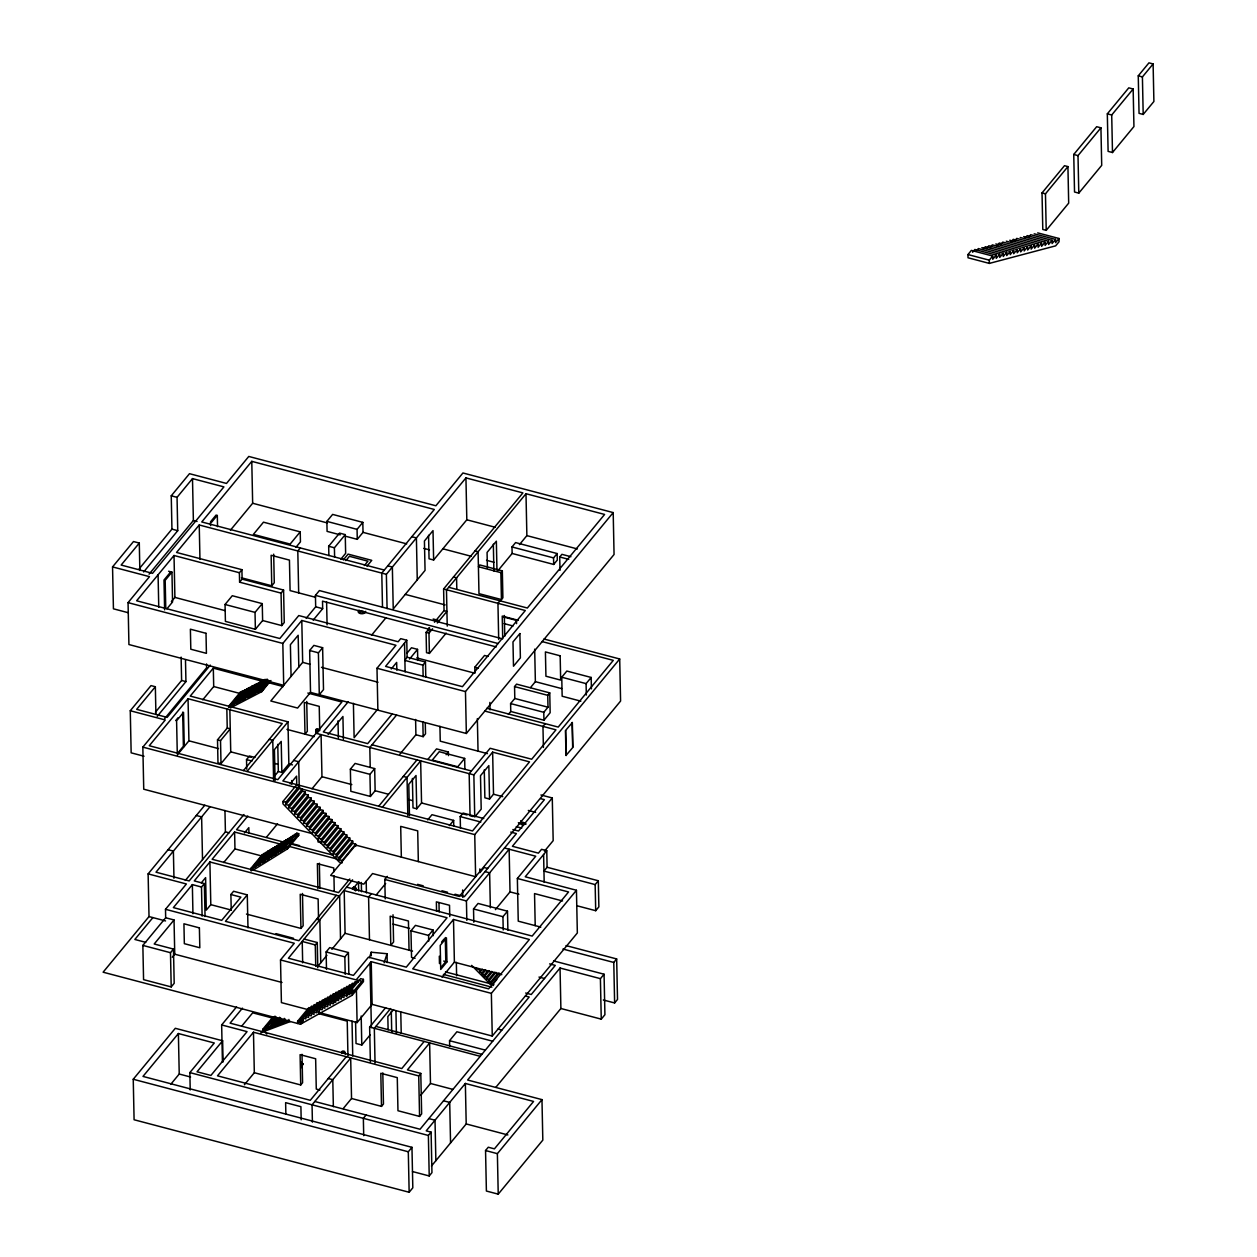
<?xml version="1.0" encoding="UTF-8"?>
<svg xmlns="http://www.w3.org/2000/svg" width="1257" height="1257" viewBox="0 0 1257 1257"><rect width="100%" height="100%" fill="white"/><g stroke="black" fill="none" stroke-linecap="round" stroke-linejoin="round"><path stroke-width="1.5" d="M354.631 887.583L353.814 886.798L352.966 887.835L355.59 887.898L354.175 886.751M342.752 1051.59L343.145 1052.109M369.432 957.661L371.208 952.225L387.046 953.733L387.235 962.642M384.092 962.799L387.046 953.733M353.955 887.568L354.474 887.049M316.135 731.417L317.581 732.627M352.573 879.821L288.403 958.227L353.453 975.385L368.458 957.174L406.278 967.152L447.052 917.751L344.198 890.632L345.078 933.322L331.864 949.334M443.611 588.983L525.3 610.525L462.45 686.668L385.585 666.399L406.765 640.237L400.716 638.65L398.155 641.746L298.773 615.553L279.824 638.525L136.636 600.783L174.016 555.5L239.396 572.736L241.91 569.688L176.546 552.452L199.234 524.986L386.37 574.308L465.938 477.896L522.896 492.901L443.611 588.983L444.051 610.619L434.466 622.231M407.111 657.207L404.895 660.396L422.902 665.142L425.463 662.03L407.111 657.207L406.765 640.237M128.214 612.709L113.429 608.812L112.549 566.907L133.493 541.547L139.291 543.071L139.857 570.521M139.056 568.981L171.942 529.134L171.251 495.808L189.493 473.685L226.496 483.442L248.776 456.448L435.88 505.77L462.937 472.978L613.196 512.589L614.06 554.494L466.347 733.475L310.526 692.403L297.61 708.052L270.789 700.982L302.67 662.36L301.79 620.471L395.955 645.281L376.99 668.253L377.87 710.158M139.291 543.071L121.143 565.053L152.553 573.333L223.919 486.883L192.494 478.603L177.048 497.332L177.74 530.674L143.644 571.982M149.08 574.166L193.374 520.508L192.494 478.603M301.79 620.471L282.825 643.427L283.705 685.332L128.921 644.542L128.057 602.637L149.489 576.649L112.549 566.907M382.505 607.382L381.782 573.098L434.309 509.462L251.777 461.35L201.749 521.954L384.296 570.065M216.157 514.993L210.532 521.812L210.61 525.599M170.779 571.809L163.991 580.027L164.62 609.849M211.679 522.111L217.304 515.291L217.54 526.667M168.595 571.244L171.958 572.124L165.17 580.341L165.767 608.309M171.392 601.647L174.896 597.405L174.016 555.5M230.377 530.25L252.657 503.256L251.777 461.35M166.93 608.797L172.57 601.962L171.958 572.124M144.036 756.227L131.152 752.833L130.272 710.739L151.013 685.599L155.349 686.746L155.915 713.992M242.114 579.131L283.579 590.052L281.049 593.115L239.6 582.18L242.114 579.131L241.91 569.688M155.349 686.746L136.683 709.357L167.134 717.386L210.296 665.094M225.05 604.491L232.278 595.724L262.257 603.627L262.619 620.534L255.375 629.301L225.412 621.398L225.05 604.491L255.03 612.379L262.257 603.627M300.219 531.868L290.147 544.077L253.395 534.382L263.483 522.174L300.219 531.868L300.439 541.846L295.961 547.266M155.412 712.2L181.605 680.461L181.118 657.112M157.235 716.364L185.942 681.593L185.486 660.192M300.297 547.926L297.799 550.959L298.679 592.864M241.423 577.78L271.763 585.778L274.277 582.745L273.68 554.164M340.286 534.853L327.087 531.381L326.867 521.388L332.634 514.412L362.817 522.362L363.022 532.355L357.271 539.332L345.942 536.346M164.698 718.564L206.619 667.766L206.541 663.947M312.16 833.611L143.738 789.207L142.842 747.129L165.264 719.962L130.272 710.739M243.481 770.572L282.259 723.576L188.047 698.735L149.269 745.731L277.813 779.623L341.873 702.019L307.839 693.047M264.991 680.697L263.31 680.257L263.341 681.545L213.313 668.127L190.247 696.079L287.979 721.848L288.859 763.926L281.851 772.427L278.331 771.499L274.953 775.6M175.729 720.56L178.054 717.747M328.878 555.625L328.674 546.261L339.531 533.109L345.251 534.618L345.644 553.363L340.836 559.208M202.77 699.788L213.706 686.542L213.313 668.127M334.613 557.134L334.409 547.769L345.251 534.618M357.271 539.332L357.067 529.354L362.817 522.362M262.619 620.534L281.741 625.577L284.255 622.529L283.579 590.052M177.598 753.273L183.396 746.265L182.674 712.138M177.316 754.907L188.927 740.813L188.047 698.735M343.318 559.931L348.095 554.117L371.758 560.355L366.965 566.153M306.158 618.334L315.68 606.801L315.428 595.378L319.404 590.57L502.03 638.713M345.879 560.606L349.43 556.301L367.94 561.188L364.389 565.493M253.458 686.683L251.777 686.243L251.809 687.548L248.477 687.956L248.509 689.26L246.828 688.82L246.859 690.124L245.194 689.684L245.209 690.973L241.894 691.397L241.925 692.686L240.244 692.246L228.711 706.23L228.727 707.518L234.509 700.542M230.377 706.67L230.361 705.366L241.894 691.397M230.361 705.366L232.026 705.806L231.995 704.517L243.544 690.533M233.849 702.474L239.616 695.482M231.995 704.517L233.676 704.957L233.645 703.653L245.194 689.684M233.676 704.957L246.828 688.82M233.645 703.653L236.976 703.244L236.945 701.94L248.477 687.956M236.473 702.694L243.402 694.32M236.945 701.94L238.626 702.38L238.594 701.092L250.127 687.108M241.58 697.651L248.509 689.26M238.626 702.38L251.777 686.243M238.594 701.092L240.26 701.532L253.427 685.395L255.092 685.835L255.077 684.531L258.392 684.122M240.26 701.532L240.244 700.228L243.559 699.819L243.528 698.515L255.077 684.531M243.528 698.515L245.209 698.955L245.178 697.651L256.727 683.682M243.559 699.819L247.016 695.624M251.636 690.03L255.092 685.835M246.828 696.802L258.361 682.818L261.692 682.41L261.66 681.105L248.509 697.242L245.178 697.651M246.356 697.556L252.138 690.564M248.509 697.242L248.477 695.938L260.01 681.97M248.477 695.938L251.793 695.53L251.777 694.225L263.31 680.257M250.159 696.378L257.072 688.003M313.166 620.172L322.672 608.655L322.515 601.145L496.264 646.931M251.777 694.225L253.443 694.665L253.427 693.377L264.96 679.393L266.625 679.833M256.412 689.936L262.179 682.944M253.443 694.665L265.447 679.943M253.427 693.377L255.092 693.817L267.097 679.079M229.858 709.765L230.738 751.843L221.012 763.628L217.98 762.842L217.508 739.839L227.234 728.039L226.841 708.964M255.092 693.817L255.061 692.513L258.392 692.104L258.361 690.8L267.6 679.613M260.199 688.757L265.965 681.781M258.361 690.8L260.042 691.24L268.087 680.163M264.159 685.112L267.615 680.917M260.042 691.24L264.646 685.646M230.408 707.974L261.707 691.68L269.768 680.603M221.012 763.628L220.525 740.624L230.267 728.84L227.234 728.039M261.707 691.68L270.946 680.508M310.526 692.403L309.646 650.498L313.873 645.391L322.625 647.701L323.505 689.606L319.294 694.712L318.414 652.807L322.625 647.701M300.172 1020.464L297.673 1023.497L297.626 1021.234L300.407 1021.972L300.36 1019.71L303.126 1020.433L303.078 1018.186L305.86 1018.908L305.812 1016.662L308.578 1017.384L308.531 1015.137L311.296 1015.86L311.249 1013.613L314.03 1014.336L313.983 1012.089L316.748 1012.812L316.701 1010.565L319.482 1011.288L319.435 1009.041L322.201 1009.764L322.153 1007.501L324.919 1008.24L324.872 1005.977L327.653 1006.716L327.606 1004.453L330.371 1005.191L330.324 1002.929L333.105 1003.667L333.058 1001.405L335.823 1002.143L335.776 999.881L338.542 1000.619L338.494 998.357L341.275 999.095L341.228 996.832L343.994 997.571L343.947 995.308L346.728 996.031L346.681 993.784L349.446 994.507L349.399 992.26L360.633 978.637L363.414 979.376L363.462 981.623L352.211 995.245L300.454 1024.219L103.105 972.195L149.017 916.573L148.122 873.882L204.797 805.218M246.733 769.174L246.529 759.589L249.467 756.023L254.935 757.468M210.06 806.68L155.994 872.185L189.163 880.937L243.968 814.52M247 771.499L287.979 721.848M371.506 635.272L386.025 617.674M428.558 535.293L429.046 558.799L433.634 560.009L466.818 519.785L465.938 477.896M152.898 917.594L134.845 939.466L145.702 942.326M185.345 880.419L225.412 831.867L224.956 810.514M165.673 917.767L174.032 919.967L154.202 943.991L173.482 949.082L174.189 983.304L171.203 986.918L143.565 979.643L142.858 945.405L165.673 917.767L165.5 909.298L186.397 883.985L148.122 873.882M340.521 938.853L339.626 896.162L209.903 861.972L194.269 880.906L204.357 883.561L205.048 916.542M281.788 844.484L234.603 832.04L212.134 859.269L338.557 892.611L349.807 878.989M247.802 816.06L236.552 829.683L285.622 842.614M204.357 883.561L201.497 887.033L192.352 884.614L173.372 907.601L221.719 920.344L240.873 897.152L230.895 894.513L231.225 910.037M348.252 701.705L323.316 731.935L367.688 743.625L392.31 713.803M201.309 882.854L205.614 877.637L206.289 910.115L210.799 904.663L209.903 861.972M244.487 832.904L248.823 827.64L248.949 833.297M448.749 587.302L525.992 493.718L604.601 514.443L527.359 608.027L448.749 587.302L446.471 589.737L447.241 626.112M328.124 734.434L342.925 716.49L343.397 739.132M223.715 862.522L234.965 848.915L234.603 832.04M290.147 783.928L296.573 776.135L296.778 785.688M391.226 669.007L396.662 662.408L396.835 670.232M342.124 860.542L339.201 859.772L352.746 843.353L355.668 844.123L342.124 860.542L342.171 862.836L339.249 862.066L282.966 803.82L282.919 801.51L296.463 785.106L299.386 785.861L299.433 788.17L285.873 804.59L288.796 805.36L302.34 788.94L299.433 788.17M406.891 653.326L411.479 647.764L417.528 649.366L417.764 660.428M285.873 804.59L285.826 802.28L299.386 785.861M446.156 633.104L429.391 653.42L426.516 652.666L426.092 632.381L429.674 628.029M429.391 653.42L428.967 633.135L432.549 628.783M437.342 622.985L446.926 611.373L444.051 610.619M409.515 659.092L417.528 649.366M302.387 791.234L305.31 792.004L291.75 808.424L288.843 807.654L302.387 791.234L302.34 788.94M171.203 986.918L170.481 952.696L173.482 949.082M266.578 837.068L277.577 823.744M305.357 794.298L308.264 795.068L294.719 811.488L291.797 810.718L305.357 794.298L305.31 792.004M172.272 957.206L174.754 954.204L174.032 919.967M312.019 788.768L321.965 776.716L321.085 734.622L282.856 780.958L472.506 830.956L529.511 761.868L492.634 752.142L473.858 774.893L474.737 816.987L481.195 809.147L480.504 775.695L488.847 765.592L489.539 799.043L484.872 797.802L484.275 769.928M377.367 709.577L354.128 737.749L353.406 703.323M512.133 553.473L511.992 546.952L515.59 542.584L557.15 553.551L557.291 560.072L553.693 564.44L512.133 553.473L498.165 570.411M308.311 797.362L311.233 798.132L297.673 814.552L294.767 813.782L308.311 797.362L308.264 795.068M251.18 871.038L251.117 868.147L262.367 854.524L264.206 855.011L264.174 853.409L266.028 853.896M251.117 868.147L252.971 868.634L252.94 867.016L264.174 853.409M251.164 869.765L254.904 865.225M257.402 862.192L261.142 857.651M519.44 544.627L526.872 535.623L525.992 493.718M230.895 894.513L233.582 891.26L247.283 894.874L247.975 927.855M252.94 867.016L254.778 867.503L254.747 865.9L265.997 852.277L267.835 852.765L267.804 851.162L269.658 851.649M254.747 865.9L256.601 866.387L256.569 864.769L267.804 851.162M254.778 867.503L258.533 862.978M262.273 858.437L264.771 855.404M256.569 864.769L258.408 865.256L258.376 863.653L269.611 850.031L271.465 850.518L271.433 848.915L273.288 849.402L273.24 847.784L275.094 848.271L275.063 846.668L276.901 847.155L276.87 845.537L278.724 846.024L278.693 844.405L280.531 844.893L280.5 843.29L282.354 843.777M258.376 863.653L260.23 864.14L260.199 862.522L271.433 848.915M311.28 800.426L314.187 801.196L300.643 817.616L297.736 816.846L311.28 800.426L311.233 798.132M258.408 865.256L263.404 859.207M260.199 862.522L262.037 863.009L262.006 861.406L273.24 847.784M263.97 859.599L271.465 850.518M500.867 572.642L502.329 570.882L479.875 564.959L478.414 566.734L500.867 572.642L501.433 599.558L478.98 593.65L478.1 551.744L475.02 550.927M262.006 861.406L263.86 861.893L263.829 860.275L275.063 846.668M263.829 860.275L265.667 860.762L265.636 859.159L276.87 845.537M263.86 861.893L275.094 848.271M265.636 859.159L267.49 859.647L267.458 858.028L278.693 844.405M267.458 858.028L269.297 858.515L269.265 856.913L280.5 843.29M267.49 859.647L276.226 849.056M269.265 856.913L271.119 857.4L271.072 855.781L282.322 842.159L284.161 842.646L284.129 841.043L285.983 841.53L285.952 839.912L287.79 840.399L287.759 838.796L289.613 839.283L289.581 837.665L291.42 838.152L291.388 836.549L293.242 837.036L293.195 835.418L295.049 835.905L295.018 834.302L296.856 834.789L296.825 833.171L298.679 833.658L298.71 835.277L287.476 848.884L253.003 870.253M314.234 803.49L317.157 804.26L303.613 820.68L300.69 819.91L314.234 803.49L314.187 801.196M271.072 855.781L272.926 856.268L272.895 854.65L284.129 841.043M271.119 857.4L274.859 852.859M277.357 849.826L281.097 845.285M272.895 854.65L274.733 855.137L274.702 853.534L285.952 839.912M274.702 853.534L276.556 854.022L276.524 852.403L287.759 838.796M274.733 855.137L278.488 850.612M282.228 846.071L284.726 843.038M276.524 852.403L278.363 852.89L278.331 851.288L289.581 837.665M279.054 850.989L287.79 840.399M278.331 851.288L280.185 851.775L280.154 850.156L291.388 836.549M280.154 850.156L281.992 850.643L281.961 849.041L293.195 835.418M317.204 806.57L320.111 807.324L306.567 823.744L303.66 822.989L317.204 806.57L317.157 804.26M280.185 851.775L291.42 838.152M281.961 849.041L283.815 849.528L283.783 847.909L295.018 834.302M283.783 847.909L285.622 848.396L285.59 846.794L296.825 833.171M283.815 849.528L286.313 846.495M288.811 843.478L292.551 838.938M350.373 769.174L355.103 763.439L374.68 768.593L375.136 790.732L370.406 796.451L350.829 791.297L350.373 769.174L369.951 774.328L374.68 768.593M247.283 894.874L225.443 921.334L298.883 940.692L336.326 895.298M287.476 848.884L287.444 847.281L298.679 833.658M396.599 715.013L369.809 747.475L370.218 767.43M320.174 809.634L323.08 810.404L309.536 826.823L306.614 826.053L320.174 809.634L320.111 807.324M323.128 812.698L326.05 813.468L312.49 829.887L309.583 829.117L323.128 812.698L323.08 810.404M500.003 600.815L497.945 603.313L498.699 639.499M501.433 599.558L502.894 597.798L502.329 570.882M326.097 815.762L329.004 816.531L315.46 832.951L312.537 832.181L326.097 815.762L326.05 813.468M329.051 818.826L331.974 819.595L318.414 836.015L315.507 835.245L329.051 818.826L329.004 816.531M332.021 821.889L334.928 822.659L321.383 839.079L318.461 838.309L332.021 821.889L331.974 819.595M553.693 564.44L553.551 557.904L557.15 553.551M334.975 824.953L337.897 825.723L324.337 842.143L321.431 841.373L334.975 824.953L334.928 822.659M560.009 570.364L559.726 556.977L561.91 554.337L570.914 556.71M337.944 828.033L340.851 828.787L327.307 845.207L324.385 844.453L337.944 828.033L337.897 825.723M399.93 754.106L415.91 734.764L415.596 719.46M190.216 1089.945L189.854 1072.598L214.287 1042.996L178.384 1033.537L142.984 1076.416L411.966 1147.327L412.815 1187.818L409.153 1192.264L134.09 1119.751L133.242 1079.26L175.304 1028.305L222.63 1040.78L223.086 1061.992M474.926 672.715L474.8 667.231L484.526 655.463L488.109 656.405M340.898 831.097L343.821 831.867L330.261 848.286L327.354 847.517L340.898 831.097L340.851 828.787M415.91 734.764L423.153 736.665L425.51 733.805L425.275 722.665M343.868 834.161L346.775 834.931L333.231 851.35L330.308 850.58L343.868 834.161L343.821 831.867M466.347 733.475L465.467 691.586L613.196 512.589M346.822 837.225L349.745 837.995L336.185 854.414L333.278 853.644L346.822 837.225L346.775 834.931M349.792 840.289L352.698 841.059L339.154 857.478L336.248 856.708L349.792 840.289L349.745 837.995M378.718 806.224L416.947 759.904M382.427 807.198L420.655 760.878L421.551 802.956L416.727 808.801L413.003 807.827L412.39 778.444M428.04 759.197L436.54 748.889L448.356 752L448.435 755.63M170.685 1084.382L179.232 1074.028L178.384 1033.537M246.482 914.075L300.942 928.42L303.157 925.733L302.481 893.476M222.426 1061.584L221.656 1024.942L236.552 1006.904M446.125 754.703L448.356 752M308.923 1009.874L281.411 1002.615L280.515 959.939L294.279 943.253L165.5 909.298M242.444 1008.145L230.078 1023.135L401.784 1068.576L424.175 1041.44L480.237 1056.32M510.766 711.478L510.593 703.559L514.804 698.468L514.553 686.589L516.58 684.138L549.749 692.89L550.157 712.688L543.951 720.214L510.766 711.478L508.394 714.353M222.63 1040.78L197.035 1071.797L210.893 1075.442L247.063 1031.636L221.656 1024.942M352.761 888.998L358.826 881.66M241.564 1026.325L252.688 1012.828L273.036 1018.186L273.005 1016.897L275.047 1017.432M464.666 758.411L457.752 766.77L432.314 760.061L439.227 751.702L464.666 758.411L464.886 769.378M315.743 966.272L315.287 944.918L317.267 942.53L304.194 939.089M530.47 687.61L535.372 681.671L534.681 649.146M427.679 819.894L431.984 814.693L453.636 820.397L453.746 825.692M346.272 1056.697L253.474 1032.233L217.492 1075.835L310.29 1100.299L346.272 1056.697L418.722 1075.929L420.796 1073.415L407.425 1069.88L429.627 1042.98L430.475 1083.471L420.608 1095.428M371.365 893.68L368.584 897.058L369.479 939.749M385.208 898.849L384.799 879.444L387.345 876.365M326.49 969.398L326.129 951.942L329.695 947.621L348.409 952.555L348.849 973.908M262.792 1031.808L262.744 1029.326L273.005 1016.897M260.655 1033.191L263.137 1030.19M263.907 1029.247L268.479 1023.717M262.744 1029.326L264.787 1029.86L264.756 1028.572L275.016 1016.143M264.756 1028.572L266.798 1029.106L266.767 1027.817L275.896 1016.756M376.189 894.984L385.648 883.514M317.455 966.79L326.93 955.32M266.767 1027.817L268.809 1028.352L276.76 1017.384M268.809 1028.352L274.513 1021.438M268.778 1027.048L270.821 1027.598L277.624 1018.013M270.789 1026.293L272.832 1026.828L279.635 1017.259M273.963 1025.445L278.535 1019.93M272.8 1025.539L274.843 1026.073L280.515 1017.871M580.875 701.17L562.162 696.237L561.753 677.209L566.844 671.049L591.183 677.46L591.418 688.867M278.268 1021.925L280.547 1019.176M543.951 720.214L543.778 712.31L547.989 707.204L547.738 695.325L549.749 692.89M274.812 1024.785L276.854 1025.319L281.379 1018.5M276.823 1024.015L278.865 1024.565L282.259 1019.128M278.865 1024.565L282.291 1020.417M278.834 1023.261L280.877 1023.795L284.271 1018.359M280.845 1022.507L282.888 1023.041L285.135 1018.987M449.346 825.613L453.636 820.397M460.455 828.174L460.203 816.594L463.11 813.075L483.756 818.511M345.204 974.332L344.842 956.876L348.409 952.555M244.392 1084.76L254.323 1072.724L253.474 1032.233M297.626 1021.234L308.876 1007.611L311.642 1008.35M300.36 1019.71L311.595 1006.087M545.224 723.655L542.961 726.405L543.401 747.444M303.078 1018.186L314.329 1004.563M300.407 1021.972L302.906 1018.94M305.812 1016.662L317.047 1003.039L319.812 1003.777L319.765 1001.515L322.546 1002.253M300.454 1024.219L302.953 1021.203M308.531 1015.137L319.765 1001.515M311.249 1013.613L322.499 999.991L325.264 1000.729M489.539 799.043L493.514 794.22L492.634 752.142M313.983 1012.089L325.217 998.467L327.998 999.205L327.951 996.942L316.701 1010.565M586.328 695.042L586.092 683.619L591.183 677.46M319.435 1009.041L330.67 995.418L333.435 996.141L333.388 993.894L336.169 994.617L336.122 992.37L338.887 993.093M322.153 1007.501L333.388 993.894M324.872 1005.977L336.122 992.37M327.606 1004.453L338.84 990.846L341.621 991.569M330.324 1002.929L341.574 989.322L344.339 990.045L341.841 993.077M333.058 1001.405L344.292 987.798M335.776 999.881L347.011 986.274M333.105 1003.667L338.102 997.618M338.494 998.357L349.745 984.734M619.701 658.982L620.581 701.06L459.339 896.43L372.543 873.552L363.792 884.142L330.654 875.406L355.684 845.081L475.633 876.695L474.737 834.617L619.701 658.982L543.967 639.012M341.228 996.832L352.463 983.21M540.934 794.974L552.279 797.959L512.4 846.291L538.405 853.142L541.563 849.323L546.764 850.69L525.237 876.773L576.444 890.27L491.361 993.36L371.224 961.684L356.202 979.879L280.515 959.939M343.947 995.308L355.197 981.686L357.962 982.424M346.681 993.784L357.915 980.161L360.68 980.9M346.728 996.031L350.467 991.506M349.446 994.507L353.186 989.982M352.211 995.245L352.164 992.983L363.414 979.376M1037.685 232.875L1059.007 238.484L1059.07 241.721L1055.644 245.853L989.353 263.404L968.031 257.779L967.969 254.558L971.378 250.41L992.7 256.035L992.779 259.256L996.188 255.108L974.866 249.483L972.588 252.248M415.061 958.353L411.542 957.425L410.976 930.793L415.454 925.372L433.052 930.007L433.162 935.727M300.863 1066.69L303.267 1063.783L301.256 1063.265L301.24 1062.071M300.879 1067.884L303.267 1063.783M976.076 251.337L978.355 248.572L999.676 254.181L999.755 257.402L1003.165 253.27L981.858 247.645M983.053 249.483L985.347 246.718L1006.668 252.343L1006.731 255.564L1010.157 251.416L988.835 245.791L986.541 248.556M990.045 247.645L992.323 244.879L1013.645 250.489L1013.708 253.71L1017.133 249.577L995.811 243.952M254.323 1072.724L300.722 1084.964L302.591 1082.701L301.994 1054.293M997.021 245.791L999.299 243.025L1020.621 248.65L1020.684 251.871L1024.109 247.723L1002.787 242.098L1000.509 244.864M428.7 941.132L428.574 935.428L433.052 930.007M1138.261 75.813L1148.961 62.85L1153.109 63.95L1153.895 101.487L1143.194 114.434L1139.046 113.35L1138.261 75.813L1142.409 76.913L1153.109 63.95M318.178 1012.309L357.098 1022.569L372.119 1004.374L371.224 961.684M1042.022 192.918L1064.49 165.688L1067.931 166.6L1068.686 203.131L1046.217 230.345L1042.791 229.45L1042.022 192.918L1045.463 193.829L1067.931 166.6M1073.745 154.47L1096.67 126.706L1100.928 127.821L1101.713 165.358L1078.789 193.138L1074.531 192.007L1073.745 154.47L1078.003 155.601L1100.928 127.821M1107.323 113.837L1128.77 87.849L1133.154 89.011L1133.94 126.548L1112.492 152.521L1108.108 151.374L1107.323 113.837L1111.707 114.984L1133.154 89.011M520.681 821.984L524.326 822.942L523.446 824.026L523.415 822.424L521.592 822.958L520.634 820.821M989.353 263.404L989.29 260.183L992.7 256.035M999.676 254.181L996.267 258.329L996.188 255.108M466.834 920.36L466.426 900.955L509.132 849.213L510.028 891.889L495.399 909.628M1010.974 242.098L1013.252 239.333L1034.574 244.958L1034.637 248.179L1038.062 244.031L1016.74 238.406L1014.462 241.171M453.494 919.48L412.736 968.848L488.612 988.85L529.354 939.482L453.494 919.48L454.39 962.171L442.04 977.129M1006.668 252.343L1003.243 256.491L1003.165 253.27M370.375 1061.772L369.637 1027.063L385.679 1007.627M441.568 942.074L444.051 939.058M1013.645 250.489L1010.219 254.637L1010.157 251.416M1024.926 238.406L1027.205 235.64L1048.527 241.265L1048.605 244.487L1052.015 240.338L1030.693 234.713L1028.415 237.479M390.613 1008.538L374.319 1028.289L375.042 1062.998M473.81 922.198L473.528 908.952L478.069 903.453L507.482 911.199L507.891 930.133M355.59 1022.224L356.03 1043.514L361.796 1045.023L370.296 1034.715M1020.621 248.65L1017.196 252.798L1017.133 249.577M393.551 1009.622L387.832 1016.552L388.114 1029.797M1006.276 241.187L1027.598 246.796L1024.172 250.944L1024.109 247.723M1009.764 240.26L1031.086 245.885L1027.66 250.017L1027.598 246.796M1034.574 244.958L1031.149 249.106L1031.086 245.885M440.83 967.639L445.795 961.605L445.292 937.549M446.942 961.904L440.72 969.446L440.217 945.39L446.439 937.848L446.942 961.904L443.705 961.055M540.809 927.116L518.245 921.161L517.365 878.47L535.733 856.221L504.513 847.988M1020.228 237.494L1041.55 243.104L1038.125 247.252L1038.062 244.031M1023.717 236.567L1045.038 242.192L1041.613 246.325L1041.55 243.104M544.454 851.225L553.174 840.65L552.279 797.959M1048.527 241.265L1045.117 245.414L1045.038 242.192M1034.181 233.802L1055.503 239.411L1052.093 243.559L1052.015 240.338M1059.007 238.484L1055.581 242.632L1055.503 239.411M343.177 1108.611L351.536 1098.492L350.687 1058.001L312.05 1104.809L312.412 1122.155M503.224 929.96L502.941 916.699L507.482 911.199M547.109 867.267L543.951 871.085L595.158 884.582L598.316 880.764L547.109 867.267L546.764 850.69M484.542 969.807L482.138 972.729L479.954 972.148L482.358 969.241M366.086 1115.006L363.352 1118.321L363.713 1135.684M487.952 970.593L484.338 974.961L482.169 974.395L485.768 970.027M491.361 971.378L486.553 977.192L484.385 976.626L489.193 970.797M351.536 1098.492L381.5 1106.38L383.464 1104.023L382.804 1072.865M494.771 972.148L488.769 979.439L486.585 978.857L492.603 971.582M498.181 972.934L490.968 981.67L488.8 981.088L496.012 972.368M496.782 979.533L493.184 983.901L491.016 983.335L499.422 973.138M449.66 1046.075L449.55 1040.686L456.904 1031.777L492.681 1041.22M381.5 1106.38L380.808 1073.289L397.275 1077.626L397.966 1110.732L419.571 1116.42L421.645 1113.906L420.796 1073.415M372.119 1004.374L492.257 1036.051L577.34 932.961L576.444 890.27M576.743 905.7L595.708 910.697L598.866 906.878L598.316 880.764M409.153 1192.264L408.305 1151.773L411.966 1147.327M553.599 960.914L604.067 974.222L600.406 978.653L560.041 968.016L467.604 1080.014L541.971 1099.624L542.82 1140.115L498.228 1194.15L486.396 1191.039L485.548 1150.532L488.282 1147.232L494.425 1148.851L533.565 1101.446L465.357 1083.455L426.217 1130.86L431.104 1132.148L431.952 1172.64L429.218 1175.955L412.5 1171.555M429.218 1175.955L428.37 1135.464L431.104 1132.148M495.934 1087.211L560.889 1008.507L560.041 968.016M431.465 1166.025L466.206 1123.947L465.357 1083.455M603.329 999.975L614.626 1002.945L613.777 962.453L616.668 958.95L566.043 945.594M560.889 1008.507L601.255 1019.144L604.916 1014.713L604.067 974.222M614.626 1002.945L617.517 999.441L616.668 958.95M498.228 1194.15L497.379 1153.659L541.971 1099.624M295.426 837.303L298.71 835.277M262.776 1030.63L264.818 1031.164L290.288 1021.564M353.657 888.636L353.201 888.856A1.917 1.116 -1.2 0 0 352.526 889.312M354.443 887.521L353.248 887.819A1.791 1.037 -1.2 0 0 352.463 888.778L352.573 889.045A1.917 1.1 -1.2 0 0 352.793 889.296M354.474 887.222L354.113 887.662A1.917 1.1 -1.2 0 1 356.092 888.322L356.187 888.589A1.791 1.037 -1.2 0 1 355.401 889.547L354.49 889.736A1.917 1.1 -1.2 0 1 354.003 889.736M967.969 254.558L989.29 260.183M466.818 519.785L495.305 527.296M526.872 535.623L577.403 548.948M559.726 556.977L568.73 559.349M511.992 546.952L553.551 557.904M411.809 536.723L416.397 537.933L417.261 579.838M442.873 548.806L471.344 556.317M486.538 560.323L494.127 562.319M326.867 521.388L357.067 529.354M252.657 503.256L327.244 522.912M363.022 532.355L406.702 543.857M423.798 548.366L429.485 549.875M171.251 495.808L177.048 497.332M453.478 577.01L456.574 577.827L456.81 589.25M328.674 546.261L334.409 547.769M387.785 565.839L392.357 567.048L393.237 608.954L425.055 570.411L424.426 541.013L433.005 530.627L433.634 560.009M193.374 520.508L197.066 521.482M518.34 620.33L502.234 616.087L502.706 638.729M171.942 529.134L177.74 530.674M503.963 617.077L516.501 620.392L516.564 623.645M405.257 594.388L445.119 604.9M504.104 623.613L513.06 625.97M541.987 641.557L613.29 660.365L558.218 727.08L486.946 708.288M433.162 619.01L438.552 620.424M315.428 595.378L498.071 643.521M315.476 597.295L290.084 590.601L289.44 560.119L271.135 555.28L271.763 585.778M426.092 632.381L428.967 633.135M315.68 606.801L322.672 608.655M561.753 677.209L586.092 683.619M535.372 681.671L561.628 688.585M474.8 667.231L478.398 668.174M416.727 657.898L474.8 673.202M514.553 686.589L547.738 695.325M174.896 597.405L225.192 610.666M514.804 698.468L547.989 707.204M128.057 602.637L282.825 643.427M309.646 650.498L318.414 652.807M376.99 668.253L465.467 691.586M510.593 703.559L543.778 712.31M302.67 662.36L310.196 664.356M321.493 667.326L377.996 682.221M484.668 711.038L555.955 729.83L531.695 759.228L490.136 748.276L469.175 773.668L470.055 815.746L473.166 816.563M268.134 682.582L283.265 686.573M260.01 689.952L261.692 690.392M487.433 753.619L440.249 741.174L439.934 726.31M213.706 686.542L240.276 693.55L240.244 692.246M181.605 680.461L185.942 681.593M372.025 744.788L471.391 770.981M316.057 733.302L473.858 774.893M286.926 729.39L314.313 736.602M540.651 798.666L544.407 799.656L518.528 831.018L512.872 829.526M493.514 794.22L502.737 796.655M269.249 739.352L272.769 740.279L273.602 780.456M403.308 776.417L407.032 777.392L407.834 815.652M528.317 810.451L535.608 812.368M217.508 739.839L220.525 740.624M293.667 760.422L298.695 761.758L299.229 786.615M521.608 822.518L525.253 823.476M522.535 823.052L526.18 824.011M521.639 823.115L525.285 824.073M288.859 763.926L292.488 764.885M516.297 826.65L521.765 828.096M188.927 740.813L218.482 748.606M230.738 751.843L251.337 757.264M273.79 763.188L277.53 764.177M321.965 776.716L351.834 784.588M375.136 790.732L388.13 794.157M408.541 799.531L412.265 800.52M421.551 802.956L467.054 814.96M246.529 759.589L251.981 761.035M460.203 816.594L480.85 822.031M510.751 832.087L516.407 833.58L464.336 896.665L454.987 894.214M142.842 747.129L474.737 834.617M282.919 801.51L285.826 802.28M487.685 868.461L484.118 867.519L479.907 872.625L479.828 868.901M517.365 878.47L568.557 891.967L532.167 936.072L346.539 887.128M485.013 871.62L489.633 872.845L490.356 907.774M562.555 900.97L534.539 893.586L535.215 925.639M510.028 891.889L518.89 894.23M321.761 842.913L318.021 841.923L317.958 838.529M196.312 815.494L201.623 816.893L202.518 859.584M293.054 843.903L299.575 845.631M291.278 844.107L332.791 855.059M289.33 846.464L338.4 859.395M285.59 846.794L287.444 847.281M225.412 831.867L229.088 832.841M417.607 884.347L423.216 885.824M441.914 890.757L447.523 892.234M384.799 879.444L466.426 900.955M473.528 908.952L502.941 916.699M234.965 848.915L262.399 856.143L262.367 854.524M562.916 949.051L613.777 962.453M168.077 849.701L173.387 851.115L173.969 878.282M549.623 963.899L555.28 965.392L531.255 994.507L525.662 993.03M393.032 924.068L409.546 928.42M410.976 930.793L428.574 935.428M538.986 977.066L544.532 978.527M316.575 919.244L319.859 920.108L320.755 962.799M475.539 967.686L479.923 970.483L479.954 972.148M345.078 933.322L412.532 951.093M454.39 962.171L501.794 974.662M210.799 904.663L231.445 910.115M445.465 971.897L493.954 984.671M443.407 974.395L491.896 987.185M525.457 996.031L529.197 997.005L420.058 1129.242L314.784 1101.493M275.959 933.637L293.525 938.272M315.287 944.918L302.23 941.477L302.67 962.815M326.129 951.942L344.842 956.876M149.017 916.573L165.563 920.941M498.055 1029.074L501.826 1030.064M349.399 992.26L352.164 992.983M142.858 945.405L170.481 952.696M174.754 954.204L282.008 982.471M449.55 1040.686L485.328 1050.129M375.874 1026.419L481.871 1054.356M318.759 1013.661L347.231 1021.155L347.953 1055.864M369.637 1027.063L424.175 1041.44M282.856 1021.752L284.899 1022.287L284.868 1020.998L286.91 1021.532L286.879 1020.228L288.921 1020.778L288.89 1019.474M430.475 1083.471L452.976 1089.41M443.532 1100.786L449.707 1102.42L450.556 1142.912M328.281 1078.506L332.791 1079.684L333.356 1106.679M466.206 1123.947L507.875 1134.945M428.857 1118.589L435.016 1120.207L435.865 1160.698M319.906 1090.008L316.277 1089.065L315.648 1058.755L300.093 1054.654L300.722 1084.964M189.854 1072.598L428.37 1135.464M485.548 1150.532L497.379 1153.659M179.232 1074.028L190.561 1077.013M133.242 1079.26L408.305 1151.773M518.355 822.675L523.148 825.44M471.658 965.376L490.623 984.561M1142.409 76.913L1143.194 114.434M1111.707 114.984L1112.492 152.521M1078.003 155.601L1078.789 193.138M1045.463 193.829L1046.217 230.345M600.406 978.653L601.255 1019.144M595.158 884.582L595.708 910.697M572.139 722.508L572.658 747.365M565.681 730.647L566.2 755.504M543.605 854.509L544.187 882.273M524.326 822.942L524.373 824.561M504.34 615.474L504.764 636.231M496.955 569.908L496.358 541.186L487.072 552.436L487.386 567.755M493.341 544.202L493.907 571.008M489.869 702.427L490.026 709.875M493.184 983.901L493.215 985.567M490.968 981.67L491.016 983.335M491.361 993.36L492.257 1036.051M488.769 979.439L488.8 981.088M486.553 977.192L486.585 978.857M484.338 974.961L484.385 976.626M477.346 718.611L478.037 751.136M482.138 972.729L482.169 974.395M462.623 889.956L462.78 897.419M456.338 962.328L456.621 975.825M449.755 916.573L449.519 905.291L436.368 901.835L436.556 911.231M438.976 902.526L439.164 911.922M439.306 956.184L439.463 963.585M428.92 627.683L428.998 631.124M425.463 662.03L425.793 677.382M422.902 665.142L423.138 676.659M422.839 721.817L423.153 736.665M418.345 861.595L417.701 830.861L400.7 826.383L401.344 857.117M416.727 808.801L416.02 775.506L408.792 784.274L409.452 815.604M418.722 1075.929L419.571 1116.42M404.534 643.427L405.131 671.914M409.044 950.182L408.431 921.004L390.189 916.196L390.801 945.374L393.582 941.996L393.017 914.766M400.779 1012.058L401.219 1033.27M395.924 1010.628L396.395 1033.348M386.37 574.308L387.077 608.592M391.288 1011.288L391.728 1032.123M369.951 774.328L370.406 796.451M371.208 952.225L371.286 955.791M369.967 963.208L371.396 1027.472M366.196 881.22L366.431 892.863M361.325 882.445L361.513 891.747M358.481 881.691L358.669 891.009M361.183 1016.002L361.796 1045.023M355.668 844.123L355.715 846.417M356.407 989.589L357.098 1022.569M352.698 841.059L352.746 843.353M352.023 1021.155L352.746 1055.99M338.007 720.827L338.369 737.812M339.154 857.478L339.201 859.772M336.185 854.414L336.248 856.708M333.231 851.35L333.278 853.644M333.843 871.839L333.765 867.974L317.377 863.653L317.895 888.762M333.938 875.705L334.252 891.15M326.6 602.024L327.087 624.823M330.261 848.286L330.308 850.58M327.307 845.207L327.354 847.517M330.67 995.418L330.717 997.665M324.337 842.143L324.385 844.453M319.734 730.616L319.231 706.371L304.335 702.443L304.995 734.151L307.337 731.307L306.724 701.469M321.383 839.079L321.431 841.373M319.357 863.229L319.891 888.338M318.414 836.015L318.461 838.309M318.555 919.857L318.131 898.991L300.219 894.277L300.942 928.42M315.46 832.951L315.507 835.245M317.267 942.53L317.785 967.764M317.047 1003.039L317.094 1005.301M312.49 829.887L312.537 832.181M309.536 826.823L309.583 829.117M306.567 823.744L306.614 826.053M303.613 820.68L303.66 822.989M298.82 667.027L298.16 635.272L290.398 644.668L291.074 676.423M300.643 817.616L300.69 819.91M297.673 814.552L297.736 816.846M294.719 811.488L294.767 813.782M301.177 1119.814L300.91 1106.679L285.622 1102.656L285.858 1113.906M291.671 780.534L291.75 784.352M291.75 808.424L291.797 810.718M288.796 805.36L288.843 807.654M281.049 593.115L281.741 625.577M281.851 772.427L281.207 741.394L274.435 749.596L275.079 780.628M277.766 744.348L278.331 771.499M266.83 1034.055L264.771 1031.149M255.03 612.379L255.375 629.301M239.396 572.736L239.6 582.18M199.234 524.986L199.957 559.271M201.497 887.033L202.11 916.133M192.352 884.614L192.95 913.713M184.26 746.485L183.538 712.373L176.593 720.78L177.268 753.006M158.083 574.795L158.759 607.178M355.197 888.762A2.058 1.194 -1.2 0 1 355.998 889.139L356.344 889.61A1.933 1.116 -1.2 0 1 355.495 890.647M355.197 888.668A2.074 1.194 -1.2 0 1 355.998 889.045L356.344 889.689A1.917 1.116 -1.2 0 1 355.888 890.522M355.904 889.39A1.587 0.911 -1.2 0 1 355.291 890.475M352.856 889.312A1.587 0.911 -1.2 0 1 353.783 888.825M354.977 888.856A1.587 0.911 -1.2 0 1 355.778 889.359M317.612 732.894A1.807 1.037 -1.2 0 1 316.104 731.197M318.728 731.291A1.681 0.974 -1.2 0 1 316.355 731.417A1.681 0.974 -1.2 0 1 316.167 730.05M365.708 611.358A3.771 2.168 -1.2 0 1 360.775 613.652A3.771 2.168 -1.2 0 1 359.093 610.195A3.504 2.027 -1.2 0 0 363.053 610.981M364.986 611.672A3.095 1.776 -1.2 0 1 362.582 613.133A3.095 1.776 -1.2 0 1 359.392 612.426M343.648 1052.329A2.105 1.21 -1.2 0 1 345.156 1054.026M341.668 1052.753A2.105 1.21 -1.2 0 1 342.564 1052.392M316.167 729.327C318.351 732.218 319.529 726.939 316.167 729.327M519.879 633.559L512.982 641.918L513.485 666.226L520.382 657.882L519.879 633.559M572.344 722.571L565.461 730.6L565.996 755.441L572.862 747.428L572.344 722.571M560.166 655.808L545.412 651.912L545.931 676.219L560.669 680.1L560.166 655.808M206.007 633.308L190.388 629.191L190.813 649.225L206.415 653.341L206.007 633.308M199.392 927.87L183.931 923.785L184.339 943.677L199.816 947.747L199.392 927.87M342.187 1052.706A1.603 0.927 -1.2 0 0 344.811 1052.14A1.603 0.927 -1.2 0 0 342.705 1051.135A1.603 0.927 -1.2 0 0 342.187 1052.706"/></g></svg>
